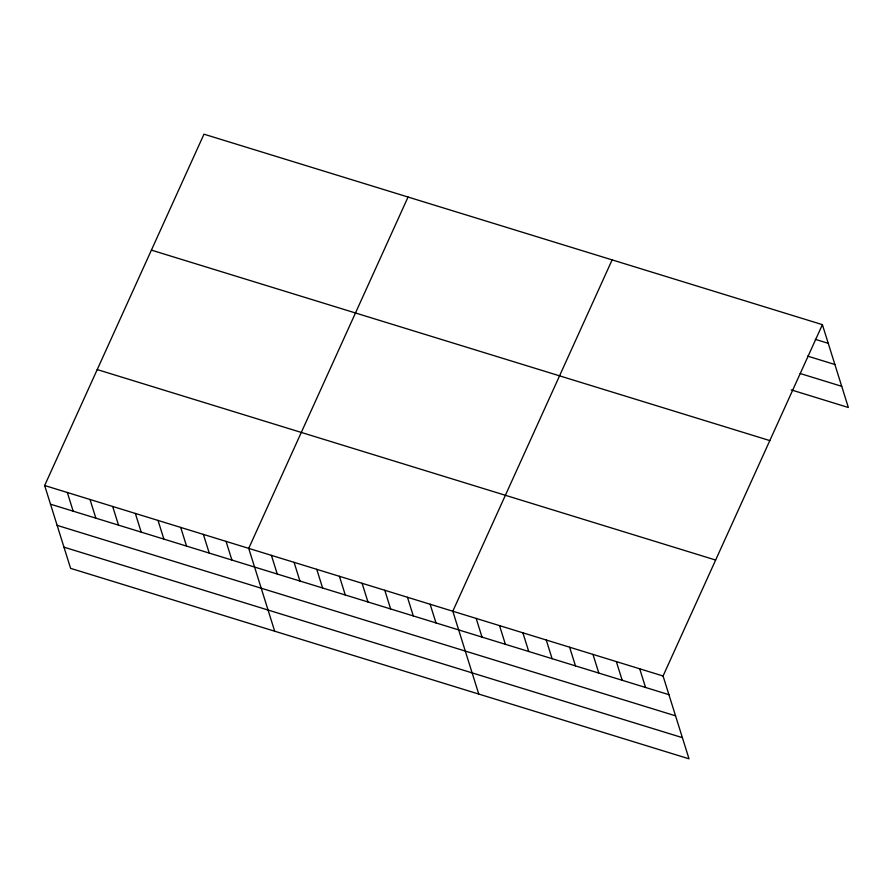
<?xml version="1.0" encoding="UTF-8"?>
<svg xmlns="http://www.w3.org/2000/svg" width="893" height="893" viewBox="0 0 893 893"><rect width="100%" height="100%" fill="white"/><g stroke="black" fill="none" stroke-linecap="round" stroke-linejoin="round"><path stroke-width="1.34" d="M822.397 324.65L663.064 675.99L689.016 758.816L70.603 568.35L44.65 485.513L203.984 134.184L822.397 324.65L848.35 407.487L791.243 389.895M408.056 197.04L248.723 548.369L274.687 631.206M612.129 259.896L452.807 611.225L478.76 694.062M815.264 339.329L828.246 343.325M807.618 356.106L834.877 364.5M800.184 373.52L841.719 386.312M151.397 250.118L769.811 440.595M97.225 369.579L715.639 560.045M44.65 485.513L663.064 675.99M50.499 504.188L668.913 694.665M57.141 525.363L675.555 715.829M63.972 547.175L682.386 737.651M639.701 668.79L645.55 687.465M616.337 661.601L622.187 680.265M592.974 654.402L598.823 673.076M569.611 647.202L575.472 665.877M546.248 640.013L552.108 658.688M522.885 632.813L528.745 651.488M499.533 625.613L505.382 644.288M476.17 618.425L482.019 637.1M430.125 604.248L435.985 622.912M407.454 597.261L413.303 615.936M384.783 590.273L390.632 608.948M362.1 583.285L367.949 601.96M339.429 576.309L345.278 594.984M316.747 569.321L322.607 587.996M294.076 562.333L299.925 581.008M271.405 555.357L277.254 574.032M226.052 541.381L231.901 560.056M203.381 534.405L209.23 553.08M180.699 527.417L186.548 546.092M158.028 520.429L163.877 539.104M135.345 513.453L141.206 532.128M112.674 506.465L118.523 525.14M90.003 499.477L95.852 518.152M67.321 492.501L73.181 511.176"/></g></svg>
